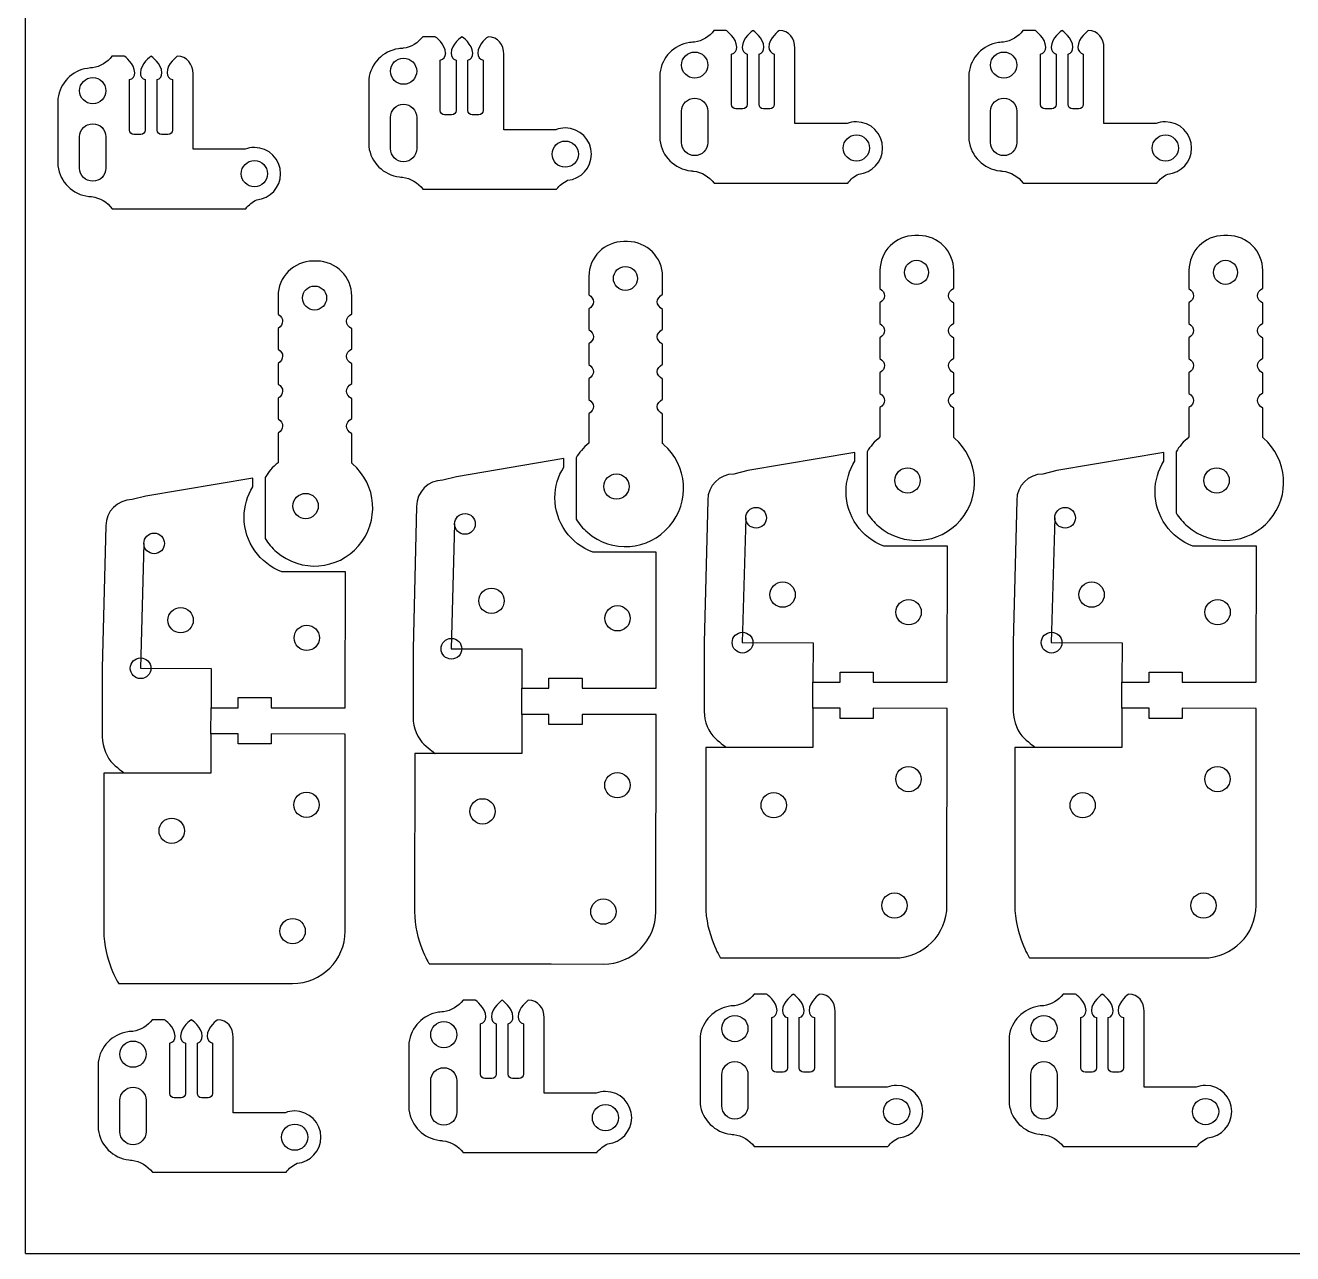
# Model space of a CAD drawing. Header units: millimetres. Extents: x 0 to 610, y -305 to 0.
# Drawn here: x 0 to 145, y -304.8 to -164.2 of the extents above; entities that cross this region are included whole.
import ezdxf

# ---------------------------------------------------------------- set-up
doc = ezdxf.new("R2010")
doc.units = ezdxf.units.MM
doc.layers.add('Cuts', color=1, linetype='Continuous', lineweight=25, true_color=0xff0000)
doc.layers.add('laser bed referance', color=3, linetype='Continuous', lineweight=25, true_color=0x00ff00)

msp = doc.modelspace()

# ---------------------------------------------------------------- linework, layer by layer
at = {"layer": 'Cuts', "color": 1, "lineweight": 25, "true_color": 0xff0000}
for points in [[(80.21, -164.83), (78.79, -164.83)], [(83.27, -164.83), (83.27, -164.83), (83.27, -164.83), (83.27, -164.83)], [(115.57, -164.83), (114.15, -164.83)], [(118.63, -164.83), (118.63, -164.83), (118.63, -164.83), (118.63, -164.83)], [(46.9, -165.53), (45.48, -165.53)], [(49.96, -165.53), (49.96, -165.53), (49.96, -165.53), (49.96, -165.53)], [(81.41, -166.71), (81.4, -166.71)], [(84.51, -166.71), (84.5, -166.71)], [(116.77, -166.71), (116.76, -166.71)], [(119.87, -166.71), (119.86, -166.71)], [(11.34, -167.77), (9.91, -167.77)], [(14.39, -167.77), (14.39, -167.77), (14.39, -167.77), (14.39, -167.77)], [(47.48, -173.97), (47.48, -168.21)], [(48.1, -167.41), (48.09, -167.41)], [(49.29, -168.21), (49.29, -173.97)], [(50.64, -173.97), (50.64, -168.21)], [(51.2, -167.41), (51.19, -167.41)], [(52.39, -168.21), (52.39, -173.97)], [(60.72, -176.17), (54.75, -176.17), (54.75, -167.53)], [(80.8, -173.27), (80.8, -167.51)], [(82.6, -167.51), (82.6, -173.27)], [(83.95, -173.27), (83.95, -167.51)], [(85.7, -167.51), (85.7, -173.27)], [(94.03, -175.47), (88.06, -175.47), (88.06, -166.83)], [(116.16, -173.27), (116.16, -167.51)], [(117.96, -167.51), (117.96, -173.27)], [(119.31, -173.27), (119.31, -167.51)], [(121.06, -167.51), (121.06, -173.27)], [(129.39, -175.47), (123.42, -175.47), (123.42, -166.83)], [(12.53, -169.65), (12.52, -169.65)], [(15.63, -169.65), (15.63, -169.65)], [(11.92, -176.21), (11.92, -170.44)], [(13.72, -170.44), (13.72, -176.21)], [(15.07, -176.21), (15.07, -170.44)], [(16.82, -170.44), (16.82, -176.21)], [(25.15, -178.4), (19.19, -178.4), (19.19, -169.77)], [(39.3, -170.39), (39.3, -171.36), (39.3, -178.08)], [(72.61, -169.69), (72.61, -170.66), (72.61, -177.38)], [(107.97, -169.69), (107.97, -170.66), (107.97, -177.38)], [(3.73, -172.62), (3.73, -173.59), (3.73, -180.31)], [(82.1, -173.77), (81.3, -173.77)], [(85.2, -173.77), (84.45, -173.77)], [(117.46, -173.77), (116.66, -173.77)], [(120.56, -173.77), (119.81, -173.77)], [(41.78, -178.34), (41.78, -174.76)], [(44.78, -174.76), (44.78, -178.34), (44.78, -178.34)], [(48.78, -174.47), (47.98, -174.47)], [(51.89, -174.47), (51.14, -174.47)], [(75.09, -177.64), (75.09, -174.06)], [(78.09, -174.06), (78.09, -177.64), (78.09, -177.64)], [(110.45, -177.64), (110.45, -174.06)], [(113.45, -174.06), (113.45, -177.64), (113.45, -177.64)], [(13.22, -176.71), (12.42, -176.71)], [(16.32, -176.71), (15.57, -176.71)], [(6.21, -180.57), (6.21, -176.99)], [(9.21, -176.99), (9.21, -180.57), (9.21, -180.57)], [(76.14, -180.88), (76.29, -180.89)], [(111.5, -180.88), (111.65, -180.89)], [(42.83, -181.58), (42.98, -181.59)], [(78.81, -182.28), (94.1, -182.28)], [(114.17, -182.28), (129.46, -182.28)], [(7.26, -183.81), (7.41, -183.83)], [(45.5, -182.98), (60.79, -182.98)], [(9.93, -185.21), (25.22, -185.21)], [(102.23, -188.28), (101.79, -188.28)], [(137.59, -188.28), (137.15, -188.28)], [(68.92, -188.98), (68.48, -188.98)], [(33.35, -191.21), (32.92, -191.21)], [(97.79, -192.28), (97.79, -194.36)], [(106.23, -194.3), (106.23, -192.28)], [(133.15, -192.28), (133.15, -194.36)], [(141.59, -194.3), (141.59, -192.28)], [(64.48, -192.98), (64.48, -195.06)], [(72.92, -195), (72.92, -192.98)], [(28.92, -195.21), (28.92, -197.29)], [(37.35, -197.24), (37.35, -195.21)], [(64.48, -196.68), (64.48, -199.05)], [(72.92, -199), (72.92, -196.74)], [(97.79, -195.98), (97.79, -198.35)], [(106.23, -198.3), (106.23, -196.04)], [(133.15, -195.98), (133.15, -198.35)], [(141.59, -198.3), (141.59, -196.04)], [(28.92, -198.92), (28.92, -201.29)], [(37.35, -201.24), (37.35, -198.97)], [(97.79, -199.98), (97.79, -202.35)], [(106.23, -202.3), (106.23, -200.03)], [(133.15, -199.98), (133.15, -202.35)], [(141.59, -202.3), (141.59, -200.03)], [(64.48, -200.68), (64.48, -203.05)], [(72.92, -203), (72.92, -200.73)], [(28.92, -202.91), (28.92, -205.28)], [(37.35, -205.23), (37.35, -202.97)], [(97.79, -203.98), (97.79, -206.35)], [(106.23, -206.3), (106.23, -204.03)], [(133.15, -203.98), (133.15, -206.35)], [(141.59, -206.3), (141.59, -204.03)], [(64.48, -204.68), (64.48, -207.05)], [(72.92, -207), (72.92, -204.73)], [(28.92, -206.91), (28.92, -209.28)], [(37.35, -209.23), (37.35, -206.96)], [(64.48, -208.68), (64.48, -212.04)], [(72.92, -212.1), (72.92, -208.73)], [(97.79, -207.98), (97.79, -211.34)], [(106.23, -211.4), (106.23, -208.03)], [(133.15, -207.98), (133.15, -211.34)], [(141.59, -211.4), (141.59, -208.03)], [(28.92, -210.91), (28.92, -214.28)], [(37.35, -214.34), (37.35, -210.96)], [(94.91, -214.11), (94.91, -213.11), (82.66, -215.19), (81.08, -215.58)], [(96.32, -213.02), (96.32, -220.03)], [(130.27, -214.11), (130.27, -213.11), (118.02, -215.19), (116.44, -215.58)], [(131.68, -213.02), (131.68, -220.03)], [(61.6, -214.81), (61.6, -213.81), (49.35, -215.9), (47.77, -216.28)], [(63.01, -213.72), (63.01, -220.73)], [(26.03, -217.04), (26.03, -216.04), (13.79, -218.13), (12.21, -218.51)], [(27.44, -215.96), (27.44, -222.96)], [(78.08, -218.58), (77.68, -234.87), (77.67, -242.74)], [(113.44, -218.58), (113.04, -234.87), (113.03, -242.74)], [(44.77, -219.28), (44.37, -235.57), (44.36, -243.44)], [(9.21, -221.51), (8.8, -237.8), (8.8, -245.67)], [(49.12, -221.29), (48.72, -235.57), (56.82, -235.58), (56.81, -240.08), (59.91, -240.09), (59.91, -238.94), (63.71, -238.94), (63.71, -240.09), (72.17, -240.1), (72.19, -224.53), (64.93, -224.52)], [(82.43, -220.59), (82.03, -234.87), (90.13, -234.88), (90.12, -239.38), (93.22, -239.39), (93.22, -238.24), (97.02, -238.24), (97.02, -239.39), (105.49, -239.4), (105.5, -223.83), (98.24, -223.82)], [(117.79, -220.59), (117.39, -234.87), (125.49, -234.88), (125.48, -239.38), (128.58, -239.39), (128.58, -238.24), (132.38, -238.24), (132.38, -239.39), (140.85, -239.4), (140.86, -223.83), (133.6, -223.82)], [(13.56, -223.52), (13.16, -237.81), (21.25, -237.82), (21.25, -242.32), (24.34, -242.32), (24.34, -241.17), (28.14, -241.17), (28.14, -242.32), (36.61, -242.33), (36.63, -226.76), (29.36, -226.76)], [(56.81, -243.08), (56.81, -243.08), (56.81, -240.08)], [(90.12, -242.38), (90.12, -242.38), (90.12, -239.38)], [(125.48, -242.38), (125.48, -242.38), (125.48, -239.38)], [(21.24, -245.32), (21.24, -245.31), (21.25, -242.32)], [(72.15, -265.66), (72.17, -243.1), (63.71, -243.09), (63.71, -244.24), (59.91, -244.24), (59.91, -243.08), (56.81, -243.08), (56.81, -243.08), (56.81, -247.58), (52.17, -247.58), (49.61, -247.58), (44.56, -247.57), (44.54, -265.63)], [(105.46, -264.96), (105.48, -242.4), (97.02, -242.39), (97.02, -243.54), (93.22, -243.54), (93.22, -242.38), (90.12, -242.38), (90.12, -242.38), (90.12, -246.88), (85.48, -246.88), (82.92, -246.87), (77.87, -246.87), (77.85, -264.93)], [(140.82, -264.96), (140.84, -242.4), (132.38, -242.39), (132.38, -243.54), (128.58, -243.54), (128.58, -242.38), (125.48, -242.38), (125.48, -242.38), (125.48, -246.88), (120.84, -246.88), (118.28, -246.87), (113.23, -246.87), (113.21, -264.93)], [(36.59, -267.89), (36.61, -245.33), (28.14, -245.32), (28.14, -246.47), (24.34, -246.47), (24.34, -245.32), (21.24, -245.31), (21.24, -245.32), (21.24, -249.82), (16.6, -249.81), (14.04, -249.81), (8.99, -249.8), (8.98, -267.87)], [(79.53, -270.94), (93.46, -270.95), (99.46, -270.96), (99.46, -270.96)], [(114.89, -270.94), (128.82, -270.95), (134.82, -270.96), (134.82, -270.96)], [(46.22, -271.64), (60.15, -271.65), (66.15, -271.66), (66.14, -271.66)], [(10.66, -273.87), (24.58, -273.88), (30.58, -273.89), (30.58, -273.89)], [(84.82, -275.1), (83.4, -275.1)], [(87.87, -275.1), (87.87, -275.1), (87.87, -275.1), (87.87, -275.1)], [(120.18, -275.1), (118.75, -275.1)], [(123.23, -275.1), (123.23, -275.1), (123.23, -275.1), (123.23, -275.1)], [(51.51, -275.8), (50.08, -275.8)], [(54.56, -275.8), (54.56, -275.8), (54.56, -275.8), (54.56, -275.8)], [(15.94, -278.03), (14.52, -278.03)], [(19, -278.03), (18.99, -278.03), (18.99, -278.03), (19, -278.03)], [(52.7, -277.68), (52.69, -277.68)], [(55.8, -277.68), (55.8, -277.68)], [(65.32, -286.44), (59.36, -286.44), (59.36, -277.8)], [(85.4, -283.54), (85.4, -277.78)], [(86.01, -276.98), (86.01, -276.98)], [(87.2, -277.78), (87.2, -283.54)], [(88.55, -283.54), (88.55, -277.78)], [(89.11, -276.98), (89.11, -276.98)], [(90.3, -277.78), (90.3, -283.54)], [(98.63, -285.74), (92.67, -285.74), (92.67, -277.1)], [(120.76, -283.54), (120.76, -277.78)], [(121.37, -276.98), (121.37, -276.98)], [(122.56, -277.78), (122.56, -283.54)], [(123.91, -283.54), (123.91, -277.78)], [(124.47, -276.98), (124.47, -276.98)], [(125.66, -277.78), (125.66, -283.54)], [(133.99, -285.74), (128.03, -285.74), (128.03, -277.1)], [(52.09, -284.24), (52.09, -278.48)], [(53.89, -278.48), (53.89, -284.24)], [(55.24, -284.24), (55.24, -278.48)], [(56.99, -278.48), (56.99, -284.24)], [(16.52, -286.47), (16.52, -280.71)], [(17.14, -279.91), (17.13, -279.91)], [(18.32, -280.71), (18.32, -286.47)], [(19.68, -286.47), (19.68, -280.71)], [(20.24, -279.91), (20.23, -279.91)], [(21.43, -280.71), (21.43, -286.47)], [(29.76, -288.67), (23.79, -288.67), (23.79, -280.03)], [(43.9, -280.66), (43.9, -281.62), (43.9, -288.34)], [(77.21, -279.96), (77.21, -280.92), (77.21, -287.64)], [(112.57, -279.96), (112.57, -280.92), (112.57, -287.64)], [(8.34, -282.89), (8.34, -283.86), (8.34, -290.58)], [(86.7, -284.04), (85.9, -284.04)], [(89.8, -284.04), (89.05, -284.04)], [(122.06, -284.04), (121.26, -284.04)], [(125.16, -284.04), (124.41, -284.04)], [(46.38, -288.6), (46.38, -285.02)], [(49.38, -285.02), (49.38, -288.6), (49.38, -288.6)], [(53.39, -284.74), (52.59, -284.74)], [(56.49, -284.74), (55.74, -284.74)], [(79.69, -287.9), (79.69, -284.32)], [(82.69, -284.32), (82.69, -287.9), (82.69, -287.9)], [(115.05, -287.9), (115.05, -284.32)], [(118.05, -284.32), (118.05, -287.9), (118.05, -287.9)], [(17.82, -286.97), (17.02, -286.97)], [(20.93, -286.97), (20.18, -286.97)], [(10.82, -290.84), (10.82, -287.25)], [(13.82, -287.25), (13.82, -290.84), (13.82, -290.84)], [(80.74, -291.14), (80.89, -291.16)], [(116.1, -291.14), (116.25, -291.16)], [(47.43, -291.84), (47.58, -291.86)], [(83.41, -292.54), (98.7, -292.54)], [(118.77, -292.54), (134.06, -292.54)], [(11.86, -294.08), (12.02, -294.09)], [(50.1, -293.24), (65.39, -293.24)], [(14.54, -295.48), (29.83, -295.48)]]:
    msp.add_lwpolyline(points, dxfattribs=at)
for points in [[(78.79, -164.83), (78.26, -165.53), (77.47, -166.02), (76.57, -166.16)], [(81.4, -166.71), (81.4, -165.67), (80.21, -164.83), (80.21, -164.83)], [(83.27, -164.83), (83.25, -164.84), (82.03, -165.68), (82.03, -166.71)], [(84.5, -166.71), (84.5, -165.68), (83.29, -164.84), (83.27, -164.83)], [(86.27, -164.83), (86.27, -164.83), (85.08, -165.67), (85.08, -166.71)], [(88.06, -166.83), (88.06, -165.73), (87.37, -164.83), (86.27, -164.83)], [(114.15, -164.83), (113.62, -165.53), (112.83, -166.02), (111.92, -166.16)], [(116.76, -166.71), (116.76, -165.67), (115.57, -164.83), (115.57, -164.83)], [(118.63, -164.83), (118.61, -164.84), (117.39, -165.68), (117.39, -166.71)], [(119.86, -166.71), (119.86, -165.68), (118.64, -164.84), (118.63, -164.83)], [(121.63, -164.83), (121.63, -164.83), (120.44, -165.67), (120.44, -166.71)], [(123.42, -166.83), (123.42, -165.73), (122.73, -164.83), (121.63, -164.83)], [(45.48, -165.53), (44.95, -166.23), (44.16, -166.72), (43.25, -166.86)], [(48.09, -167.41), (48.09, -166.37), (46.9, -165.53), (46.9, -165.53)], [(49.96, -165.53), (49.94, -165.55), (48.72, -166.38), (48.72, -167.41)], [(51.19, -167.41), (51.19, -166.38), (49.97, -165.55), (49.96, -165.53)], [(52.96, -165.53), (52.96, -165.53), (51.77, -166.37), (51.77, -167.41)], [(54.75, -167.53), (54.75, -166.43), (54.06, -165.53), (52.96, -165.53)], [(75.99, -166.21), (74.21, -166.48), (72.82, -167.9), (72.61, -169.69)], [(76.34, -166.17), (76.23, -166.18), (76.11, -166.19), (75.99, -166.21)], [(76.57, -166.16), (76.49, -166.16), (76.42, -166.17), (76.34, -166.17)], [(80.8, -167.51), (81.17, -167.44), (81.41, -167.11), (81.41, -166.71)], [(82.03, -166.71), (82.03, -167.11), (82.22, -167.44), (82.6, -167.51)], [(83.95, -167.51), (84.32, -167.44), (84.51, -167.11), (84.51, -166.71)], [(85.08, -166.71), (85.08, -167.11), (85.32, -167.44), (85.7, -167.51)], [(111.35, -166.21), (109.57, -166.48), (108.18, -167.9), (107.97, -169.69)], [(111.7, -166.17), (111.58, -166.18), (111.46, -166.19), (111.35, -166.21)], [(111.92, -166.16), (111.85, -166.16), (111.78, -166.17), (111.7, -166.17)], [(116.16, -167.51), (116.53, -167.44), (116.77, -167.11), (116.77, -166.71)], [(117.39, -166.71), (117.39, -167.11), (117.58, -167.44), (117.96, -167.51)], [(119.31, -167.51), (119.68, -167.44), (119.87, -167.11), (119.87, -166.71)], [(120.44, -166.71), (120.44, -167.11), (120.68, -167.44), (121.06, -167.51)], [(9.91, -167.77), (9.38, -168.46), (8.59, -168.95), (7.69, -169.1)], [(12.52, -169.65), (12.52, -168.61), (11.34, -167.77), (11.34, -167.77)], [(14.39, -167.77), (14.37, -167.78), (13.16, -168.62), (13.16, -169.65)], [(15.63, -169.65), (15.63, -168.62), (14.41, -167.78), (14.39, -167.77)], [(17.39, -167.77), (17.39, -167.77), (16.21, -168.61), (16.21, -169.65)], [(19.19, -169.77), (19.19, -168.67), (18.5, -167.77), (17.39, -167.77)], [(42.68, -166.91), (40.9, -167.18), (39.51, -168.6), (39.3, -170.39)], [(41.78, -169.48), (41.78, -168.65), (42.45, -167.98), (43.28, -167.98)], [(43.03, -166.87), (42.91, -166.88), (42.79, -166.89), (42.68, -166.91)], [(43.25, -166.86), (43.18, -166.86), (43.11, -166.87), (43.03, -166.87)], [(43.28, -167.98), (44.11, -167.98), (44.78, -168.65), (44.78, -169.48)], [(47.48, -168.21), (47.86, -168.14), (48.1, -167.81), (48.1, -167.41)], [(48.72, -167.41), (48.72, -167.81), (48.91, -168.14), (49.29, -168.21)], [(50.64, -168.21), (51.01, -168.14), (51.2, -167.81), (51.2, -167.41)], [(51.77, -167.41), (51.77, -167.81), (52.01, -168.14), (52.39, -168.21)], [(75.09, -168.78), (75.09, -167.95), (75.76, -167.28), (76.59, -167.28)], [(76.59, -167.28), (77.42, -167.28), (78.09, -167.95), (78.09, -168.78)], [(110.45, -168.78), (110.45, -167.95), (111.12, -167.28), (111.95, -167.28)], [(111.95, -167.28), (112.78, -167.28), (113.45, -167.95), (113.45, -168.78)], [(7.11, -169.15), (5.34, -169.41), (3.95, -170.83), (3.73, -172.62)], [(7.47, -169.11), (7.35, -169.12), (7.23, -169.13), (7.11, -169.15)], [(7.69, -169.1), (7.61, -169.1), (7.54, -169.1), (7.47, -169.11)], [(11.92, -170.44), (12.3, -170.37), (12.53, -170.04), (12.53, -169.65)], [(13.16, -169.65), (13.16, -170.04), (13.34, -170.37), (13.72, -170.44)], [(15.07, -170.44), (15.45, -170.37), (15.63, -170.04), (15.63, -169.65)], [(16.21, -169.65), (16.21, -170.04), (16.44, -170.37), (16.82, -170.44)], [(43.28, -170.98), (42.45, -170.98), (41.78, -170.3), (41.78, -169.48)], [(44.78, -169.48), (44.78, -170.3), (44.11, -170.98), (43.28, -170.98)], [(76.59, -170.27), (75.76, -170.27), (75.09, -169.6), (75.09, -168.78)], [(78.09, -168.78), (78.09, -169.6), (77.42, -170.27), (76.59, -170.27)], [(111.95, -170.27), (111.12, -170.27), (110.45, -169.6), (110.45, -168.78)], [(113.45, -168.78), (113.45, -169.6), (112.78, -170.27), (111.95, -170.27)], [(6.21, -171.71), (6.21, -170.88), (6.88, -170.21), (7.71, -170.21)], [(7.71, -170.21), (8.54, -170.21), (9.21, -170.88), (9.21, -171.71)], [(7.71, -173.21), (6.88, -173.21), (6.21, -172.54), (6.21, -171.71)], [(9.21, -171.71), (9.21, -172.54), (8.54, -173.21), (7.71, -173.21)], [(75.09, -174.06), (75.09, -173.23), (75.76, -172.56), (76.59, -172.56)], [(76.59, -172.56), (77.42, -172.56), (78.09, -173.23), (78.09, -174.06)], [(110.45, -174.06), (110.45, -173.23), (111.12, -172.56), (111.95, -172.56)], [(111.95, -172.56), (112.78, -172.56), (113.45, -173.23), (113.45, -174.06)], [(41.78, -174.76), (41.78, -173.93), (42.45, -173.26), (43.28, -173.26)], [(43.28, -173.26), (44.11, -173.26), (44.78, -173.93), (44.78, -174.76)], [(47.98, -174.47), (47.71, -174.47), (47.48, -174.25), (47.48, -173.97)], [(49.29, -173.97), (49.29, -174.25), (49.06, -174.47), (48.78, -174.47)], [(51.14, -174.47), (50.86, -174.47), (50.64, -174.25), (50.64, -173.97)], [(52.39, -173.97), (52.39, -174.25), (52.16, -174.47), (51.89, -174.47)], [(81.3, -173.77), (81.02, -173.77), (80.8, -173.55), (80.8, -173.27)], [(82.6, -173.27), (82.6, -173.55), (82.37, -173.77), (82.1, -173.77)], [(84.45, -173.77), (84.17, -173.77), (83.95, -173.55), (83.95, -173.27)], [(85.7, -173.27), (85.7, -173.55), (85.47, -173.77), (85.2, -173.77)], [(116.66, -173.77), (116.38, -173.77), (116.16, -173.55), (116.16, -173.27)], [(117.96, -173.27), (117.96, -173.55), (117.73, -173.77), (117.46, -173.77)], [(119.81, -173.77), (119.53, -173.77), (119.31, -173.55), (119.31, -173.27)], [(121.06, -173.27), (121.06, -173.55), (120.83, -173.77), (120.56, -173.77)], [(95.09, -175.27), (94.72, -175.27), (94.36, -175.35), (94.03, -175.47)], [(98.09, -178.27), (98.09, -176.62), (96.75, -175.27), (95.09, -175.27)], [(130.45, -175.27), (130.07, -175.27), (129.72, -175.35), (129.39, -175.47)], [(133.45, -178.27), (133.45, -176.62), (132.1, -175.27), (130.45, -175.27)], [(6.21, -176.99), (6.21, -176.16), (6.88, -175.49), (7.71, -175.49)], [(7.71, -175.49), (8.54, -175.49), (9.21, -176.16), (9.21, -176.99)], [(12.42, -176.71), (12.14, -176.71), (11.92, -176.48), (11.92, -176.21)], [(13.72, -176.21), (13.72, -176.48), (13.5, -176.71), (13.22, -176.71)], [(15.57, -176.71), (15.3, -176.71), (15.07, -176.48), (15.07, -176.21)], [(16.82, -176.21), (16.82, -176.48), (16.6, -176.71), (16.32, -176.71)], [(61.78, -175.97), (61.4, -175.97), (61.05, -176.05), (60.72, -176.17)], [(64.78, -178.97), (64.78, -177.32), (63.43, -175.97), (61.78, -175.97)], [(93.59, -178.27), (93.59, -177.45), (94.26, -176.77), (95.09, -176.77)], [(95.09, -176.77), (95.92, -176.77), (96.59, -177.45), (96.59, -178.27)], [(128.95, -178.27), (128.95, -177.45), (129.62, -176.77), (130.45, -176.77)], [(130.45, -176.77), (131.28, -176.77), (131.95, -177.45), (131.95, -178.27)], [(26.21, -178.21), (25.84, -178.21), (25.48, -178.28), (25.15, -178.4)], [(29.21, -181.21), (29.21, -179.55), (27.87, -178.21), (26.21, -178.21)], [(39.3, -178.08), (39.52, -179.92), (40.98, -181.37), (42.83, -181.58)], [(43.28, -179.84), (42.45, -179.84), (41.78, -179.17), (41.78, -178.34)], [(44.78, -178.34), (44.78, -179.17), (44.11, -179.84), (43.28, -179.84)], [(60.28, -178.97), (60.28, -178.15), (60.95, -177.47), (61.78, -177.47)], [(61.78, -177.47), (62.61, -177.47), (63.28, -178.15), (63.28, -178.97)], [(72.61, -177.38), (72.83, -179.22), (74.29, -180.67), (76.14, -180.88)], [(76.59, -179.14), (75.76, -179.14), (75.09, -178.46), (75.09, -177.64)], [(78.09, -177.64), (78.09, -178.46), (77.42, -179.14), (76.59, -179.14)], [(95.09, -179.77), (94.26, -179.77), (93.59, -179.1), (93.59, -178.27)], [(96.59, -178.27), (96.59, -179.1), (95.92, -179.77), (95.09, -179.77)], [(95.36, -181.26), (96.89, -181.12), (98.09, -179.84), (98.09, -178.27)], [(107.97, -177.38), (108.19, -179.22), (109.65, -180.67), (111.5, -180.88)], [(111.95, -179.14), (111.12, -179.14), (110.45, -178.46), (110.45, -177.64)], [(113.45, -177.64), (113.45, -178.46), (112.78, -179.14), (111.95, -179.14)], [(130.45, -179.77), (129.62, -179.77), (128.95, -179.1), (128.95, -178.27)], [(131.95, -178.27), (131.95, -179.1), (131.28, -179.77), (130.45, -179.77)], [(130.72, -181.26), (132.25, -181.12), (133.45, -179.84), (133.45, -178.27)], [(24.71, -181.21), (24.71, -180.38), (25.38, -179.71), (26.21, -179.71)], [(26.21, -179.71), (27.04, -179.71), (27.71, -180.38), (27.71, -181.21)], [(61.78, -180.47), (60.95, -180.47), (60.28, -179.8), (60.28, -178.97)], [(63.28, -178.97), (63.28, -179.8), (62.61, -180.47), (61.78, -180.47)], [(62.05, -181.96), (63.58, -181.82), (64.78, -180.54), (64.78, -178.97)], [(3.73, -180.31), (3.95, -182.15), (5.42, -183.61), (7.26, -183.81)], [(7.71, -182.07), (6.88, -182.07), (6.21, -181.4), (6.21, -180.57)], [(9.21, -180.57), (9.21, -181.4), (8.54, -182.07), (7.71, -182.07)], [(26.21, -182.71), (25.38, -182.71), (24.71, -182.04), (24.71, -181.21)], [(27.71, -181.21), (27.71, -182.04), (27.04, -182.71), (26.21, -182.71)], [(26.48, -184.19), (28.01, -184.06), (29.21, -182.77), (29.21, -181.21)], [(76.29, -180.89), (76.34, -180.9), (76.4, -180.9), (76.45, -180.9)], [(76.45, -180.9), (77.42, -181.02), (78.25, -181.54), (78.81, -182.28)], [(94.1, -182.28), (94.43, -181.84), (94.86, -181.5), (95.36, -181.26)], [(111.65, -180.89), (111.7, -180.9), (111.76, -180.9), (111.81, -180.9)], [(111.81, -180.9), (112.78, -181.02), (113.61, -181.54), (114.17, -182.28)], [(129.46, -182.28), (129.79, -181.84), (130.22, -181.5), (130.72, -181.26)], [(42.98, -181.59), (43.03, -181.6), (43.09, -181.6), (43.14, -181.6)], [(43.14, -181.6), (44.1, -181.72), (44.94, -182.24), (45.5, -182.98)], [(60.79, -182.98), (61.12, -182.54), (61.55, -182.2), (62.05, -181.96)], [(7.41, -183.83), (7.47, -183.83), (7.52, -183.83), (7.58, -183.83)], [(7.58, -183.83), (8.54, -183.96), (9.38, -184.47), (9.93, -185.21)], [(25.22, -185.21), (25.55, -184.78), (25.99, -184.43), (26.48, -184.19)], [(101.79, -188.28), (99.59, -188.28), (97.79, -190.07), (97.79, -192.28)], [(106.23, -192.28), (106.23, -190.07), (104.44, -188.28), (102.23, -188.28)], [(137.15, -188.28), (134.94, -188.28), (133.15, -190.07), (133.15, -192.28)], [(141.59, -192.28), (141.59, -190.07), (139.8, -188.28), (137.59, -188.28)], [(68.48, -188.98), (66.27, -188.98), (64.48, -190.77), (64.48, -192.98)], [(72.92, -192.98), (72.92, -190.77), (71.13, -188.98), (68.92, -188.98)], [(32.92, -191.21), (30.71, -191.21), (28.92, -193.01), (28.92, -195.21)], [(37.35, -195.21), (37.35, -193.01), (35.56, -191.21), (33.35, -191.21)], [(100.6, -192.5), (100.6, -191.74), (101.21, -191.12), (101.97, -191.12)], [(101.97, -191.12), (102.73, -191.12), (103.35, -191.74), (103.35, -192.5)], [(135.96, -192.5), (135.96, -191.74), (136.57, -191.12), (137.33, -191.12)], [(137.33, -191.12), (138.09, -191.12), (138.71, -191.74), (138.71, -192.5)], [(67.29, -193.2), (67.29, -192.44), (67.9, -191.82), (68.66, -191.82)], [(68.66, -191.82), (69.42, -191.82), (70.04, -192.44), (70.04, -193.2)], [(101.97, -193.87), (101.21, -193.87), (100.6, -193.26), (100.6, -192.5)], [(103.35, -192.5), (103.35, -193.26), (102.73, -193.87), (101.97, -193.87)], [(137.33, -193.87), (136.57, -193.87), (135.96, -193.26), (135.96, -192.5)], [(138.71, -192.5), (138.71, -193.26), (138.09, -193.87), (137.33, -193.87)], [(31.72, -195.43), (31.72, -194.67), (32.34, -194.06), (33.1, -194.06)], [(33.1, -194.06), (33.86, -194.06), (34.47, -194.67), (34.47, -195.43)], [(68.66, -194.57), (67.9, -194.57), (67.29, -193.96), (67.29, -193.2)], [(70.04, -193.2), (70.04, -193.96), (69.42, -194.57), (68.66, -194.57)], [(105.62, -195.17), (105.62, -194.84), (105.85, -194.54), (106.23, -194.3)], [(140.98, -195.17), (140.98, -194.84), (141.21, -194.54), (141.59, -194.3)], [(33.1, -196.81), (32.34, -196.81), (31.72, -196.19), (31.72, -195.43)], [(34.47, -195.43), (34.47, -196.19), (33.86, -196.81), (33.1, -196.81)], [(64.48, -195.06), (64.81, -195.28), (65.01, -195.57), (65.01, -195.87)], [(72.31, -195.87), (72.31, -195.54), (72.54, -195.24), (72.92, -195)], [(97.79, -194.36), (98.13, -194.58), (98.32, -194.87), (98.32, -195.17)], [(98.32, -195.17), (98.32, -195.48), (98.12, -195.76), (97.79, -195.98)], [(106.23, -196.04), (105.85, -195.8), (105.62, -195.5), (105.62, -195.17)], [(133.15, -194.36), (133.48, -194.58), (133.68, -194.87), (133.68, -195.17)], [(133.68, -195.17), (133.68, -195.48), (133.48, -195.76), (133.15, -195.98)], [(141.59, -196.04), (141.21, -195.8), (140.98, -195.5), (140.98, -195.17)], [(65.01, -195.87), (65.01, -196.18), (64.81, -196.46), (64.48, -196.68)], [(72.92, -196.74), (72.54, -196.5), (72.31, -196.2), (72.31, -195.87)], [(28.92, -197.29), (29.25, -197.52), (29.45, -197.8), (29.44, -198.1)], [(29.44, -198.1), (29.44, -198.41), (29.25, -198.69), (28.92, -198.92)], [(36.75, -198.1), (36.75, -197.77), (36.97, -197.47), (37.35, -197.24)], [(37.35, -198.97), (36.97, -198.73), (36.75, -198.43), (36.75, -198.1)], [(97.79, -198.35), (98.13, -198.58), (98.32, -198.86), (98.32, -199.17)], [(105.62, -199.17), (105.62, -198.84), (105.85, -198.54), (106.23, -198.3)], [(133.15, -198.35), (133.48, -198.58), (133.68, -198.86), (133.68, -199.17)], [(140.98, -199.17), (140.98, -198.84), (141.21, -198.54), (141.59, -198.3)], [(64.48, -199.05), (64.81, -199.28), (65.01, -199.56), (65.01, -199.87)], [(65.01, -199.87), (65.01, -200.17), (64.81, -200.45), (64.48, -200.68)], [(72.31, -199.87), (72.31, -199.54), (72.54, -199.24), (72.92, -199)], [(72.92, -200.73), (72.54, -200.5), (72.31, -200.2), (72.31, -199.87)], [(98.32, -199.17), (98.32, -199.47), (98.12, -199.75), (97.79, -199.98)], [(106.23, -200.03), (105.85, -199.8), (105.62, -199.49), (105.62, -199.17)], [(133.68, -199.17), (133.68, -199.47), (133.48, -199.75), (133.15, -199.98)], [(141.59, -200.03), (141.21, -199.8), (140.98, -199.49), (140.98, -199.17)], [(28.92, -201.29), (29.25, -201.52), (29.45, -201.8), (29.44, -202.1)], [(36.75, -202.1), (36.75, -201.77), (36.97, -201.47), (37.35, -201.24)], [(29.44, -202.1), (29.44, -202.41), (29.25, -202.69), (28.92, -202.91)], [(37.35, -202.97), (36.97, -202.73), (36.75, -202.43), (36.75, -202.1)], [(72.31, -203.86), (72.31, -203.54), (72.54, -203.24), (72.92, -203)], [(97.79, -202.35), (98.13, -202.58), (98.32, -202.86), (98.32, -203.17)], [(105.62, -203.16), (105.62, -202.84), (105.85, -202.54), (106.23, -202.3)], [(133.15, -202.35), (133.48, -202.58), (133.68, -202.86), (133.68, -203.17)], [(140.98, -203.16), (140.98, -202.84), (141.21, -202.54), (141.59, -202.3)], [(64.48, -203.05), (64.81, -203.28), (65.01, -203.56), (65.01, -203.87)], [(65.01, -203.87), (65.01, -204.17), (64.81, -204.45), (64.48, -204.68)], [(72.92, -204.73), (72.54, -204.49), (72.31, -204.19), (72.31, -203.86)], [(98.32, -203.17), (98.32, -203.47), (98.12, -203.75), (97.79, -203.98)], [(106.23, -204.03), (105.85, -203.79), (105.62, -203.49), (105.62, -203.16)], [(133.68, -203.17), (133.68, -203.47), (133.48, -203.75), (133.15, -203.98)], [(141.59, -204.03), (141.21, -203.79), (140.98, -203.49), (140.98, -203.16)], [(28.92, -205.28), (29.25, -205.51), (29.45, -205.79), (29.44, -206.1)], [(36.75, -206.1), (36.75, -205.77), (36.97, -205.47), (37.35, -205.23)], [(29.44, -206.1), (29.44, -206.4), (29.25, -206.68), (28.92, -206.91)], [(37.35, -206.96), (36.97, -206.73), (36.75, -206.43), (36.75, -206.1)], [(64.48, -207.05), (64.81, -207.28), (65.01, -207.56), (65.01, -207.86)], [(72.31, -207.86), (72.31, -207.53), (72.54, -207.23), (72.92, -207)], [(97.79, -206.35), (98.13, -206.58), (98.32, -206.86), (98.32, -207.16)], [(98.32, -207.16), (98.32, -207.47), (98.12, -207.75), (97.79, -207.98)], [(105.62, -207.16), (105.62, -206.83), (105.85, -206.53), (106.23, -206.3)], [(106.23, -208.03), (105.85, -207.79), (105.62, -207.49), (105.62, -207.16)], [(133.15, -206.35), (133.48, -206.58), (133.68, -206.86), (133.68, -207.16)], [(133.68, -207.16), (133.68, -207.47), (133.48, -207.75), (133.15, -207.98)], [(140.98, -207.16), (140.98, -206.83), (141.21, -206.53), (141.59, -206.3)], [(141.59, -208.03), (141.21, -207.79), (140.98, -207.49), (140.98, -207.16)], [(65.01, -207.86), (65.01, -208.17), (64.81, -208.45), (64.48, -208.68)], [(72.92, -208.73), (72.54, -208.49), (72.31, -208.19), (72.31, -207.86)], [(28.92, -209.28), (29.25, -209.51), (29.45, -209.79), (29.44, -210.1)], [(29.44, -210.1), (29.44, -210.4), (29.25, -210.68), (28.92, -210.91)], [(36.75, -210.1), (36.75, -209.77), (36.97, -209.47), (37.35, -209.23)], [(37.35, -210.96), (36.97, -210.73), (36.75, -210.42), (36.75, -210.1)], [(97.79, -211.34), (97.49, -211.59), (97.2, -211.86), (96.94, -212.17)], [(106.32, -211.48), (106.29, -211.45), (106.26, -211.43), (106.23, -211.4)], [(107.01, -220.86), (109.41, -218.08), (109.1, -213.88), (106.32, -211.48)], [(133.15, -211.34), (132.85, -211.59), (132.56, -211.86), (132.3, -212.17)], [(141.68, -211.48), (141.65, -211.45), (141.62, -211.43), (141.59, -211.4)], [(142.37, -220.86), (144.77, -218.08), (144.46, -213.88), (141.68, -211.48)], [(63.62, -212.87), (63.39, -213.14), (63.19, -213.43), (63.01, -213.72)], [(64.48, -212.04), (64.18, -212.29), (63.89, -212.56), (63.62, -212.87)], [(73.01, -212.18), (72.98, -212.15), (72.95, -212.13), (72.92, -212.1)], [(73.7, -221.56), (76.1, -218.78), (75.79, -214.58), (73.01, -212.18)], [(96.94, -212.17), (96.7, -212.44), (96.5, -212.73), (96.32, -213.02)], [(132.3, -212.17), (132.06, -212.44), (131.86, -212.73), (131.68, -213.02)], [(28.92, -214.28), (28.61, -214.52), (28.32, -214.8), (28.06, -215.1)], [(37.44, -214.41), (37.41, -214.39), (37.38, -214.36), (37.35, -214.34)], [(38.13, -223.8), (40.53, -221.02), (40.23, -216.81), (37.44, -214.41)], [(93.91, -217.59), (93.91, -216.31), (94.28, -215.12), (94.91, -214.11)], [(129.27, -217.59), (129.27, -216.31), (129.64, -215.12), (130.27, -214.11)], [(28.06, -215.1), (27.82, -215.37), (27.63, -215.66), (27.44, -215.96)], [(60.6, -218.29), (60.6, -217.01), (60.97, -215.82), (61.6, -214.81)], [(66.19, -217.01), (66.19, -216.21), (66.83, -215.56), (67.64, -215.56)], [(67.64, -215.56), (68.44, -215.56), (69.09, -216.21), (69.09, -217.01)], [(81.08, -215.58), (79.42, -215.58), (78.08, -216.92), (78.08, -218.58)], [(99.5, -216.31), (99.5, -215.51), (100.15, -214.86), (100.95, -214.86)], [(100.95, -214.86), (101.75, -214.86), (102.4, -215.51), (102.4, -216.31)], [(116.44, -215.58), (114.78, -215.58), (113.44, -216.92), (113.44, -218.58)], [(134.86, -216.31), (134.86, -215.51), (135.51, -214.86), (136.31, -214.86)], [(136.31, -214.86), (137.11, -214.86), (137.76, -215.51), (137.76, -216.31)], [(25.03, -220.52), (25.03, -219.24), (25.4, -218.06), (26.03, -217.04)], [(47.77, -216.28), (46.11, -216.28), (44.77, -217.62), (44.77, -219.28)], [(67.64, -218.46), (66.83, -218.46), (66.19, -217.81), (66.19, -217.01)], [(69.09, -217.01), (69.09, -217.81), (68.44, -218.46), (67.64, -218.46)], [(100.95, -217.76), (100.15, -217.76), (99.5, -217.11), (99.5, -216.31)], [(102.4, -216.31), (102.4, -217.11), (101.75, -217.76), (100.95, -217.76)], [(136.31, -217.76), (135.51, -217.76), (134.86, -217.11), (134.86, -216.31)], [(137.76, -216.31), (137.76, -217.11), (137.11, -217.76), (136.31, -217.76)], [(12.21, -218.51), (10.55, -218.51), (9.21, -219.86), (9.21, -221.51)], [(30.62, -219.24), (30.62, -218.44), (31.27, -217.79), (32.07, -217.79)], [(32.07, -217.79), (32.87, -217.79), (33.52, -218.44), (33.52, -219.24)], [(64.93, -224.52), (62.4, -223.58), (60.59, -221.15), (60.6, -218.29)], [(98.24, -223.82), (95.71, -222.88), (93.91, -220.45), (93.91, -217.59)], [(133.6, -223.82), (131.07, -222.88), (129.26, -220.45), (129.27, -217.59)], [(32.07, -220.69), (31.27, -220.69), (30.62, -220.04), (30.62, -219.24)], [(33.52, -219.24), (33.52, -220.04), (32.87, -220.69), (32.07, -220.69)], [(49.12, -221.29), (49.12, -220.63), (49.65, -220.1), (50.31, -220.1)], [(50.31, -220.1), (50.96, -220.1), (51.49, -220.63), (51.49, -221.29)], [(82.43, -220.59), (82.43, -219.93), (82.96, -219.4), (83.62, -219.4)], [(83.62, -219.4), (84.27, -219.4), (84.8, -219.93), (84.8, -220.59)], [(96.32, -220.03), (96.67, -220.59), (97.1, -221.1), (97.63, -221.55)], [(117.79, -220.59), (117.79, -219.93), (118.32, -219.4), (118.98, -219.4)], [(118.98, -219.4), (119.63, -219.4), (120.16, -219.93), (120.16, -220.59)], [(131.68, -220.03), (132.02, -220.59), (132.46, -221.1), (132.98, -221.55)], [(29.36, -226.76), (26.83, -225.81), (25.03, -223.38), (25.03, -220.52)], [(50.31, -222.47), (49.65, -222.47), (49.12, -221.94), (49.12, -221.29)], [(51.49, -221.29), (51.49, -221.94), (50.96, -222.47), (50.31, -222.47)], [(63.01, -220.73), (63.35, -221.29), (63.79, -221.8), (64.31, -222.25)], [(64.31, -222.25), (67.1, -224.66), (71.3, -224.35), (73.7, -221.56)], [(83.62, -221.77), (82.96, -221.77), (82.43, -221.24), (82.43, -220.59)], [(84.8, -220.59), (84.8, -221.24), (84.27, -221.77), (83.62, -221.77)], [(97.63, -221.55), (100.41, -223.96), (104.61, -223.65), (107.01, -220.86)], [(118.98, -221.77), (118.32, -221.77), (117.79, -221.24), (117.79, -220.59)], [(120.16, -220.59), (120.16, -221.24), (119.63, -221.77), (118.98, -221.77)], [(132.98, -221.55), (135.77, -223.96), (139.97, -223.65), (142.37, -220.86)], [(13.56, -223.52), (13.56, -222.87), (14.09, -222.34), (14.74, -222.34)], [(14.74, -222.34), (15.39, -222.34), (15.92, -222.87), (15.92, -223.52)], [(27.44, -222.96), (27.79, -223.52), (28.23, -224.04), (28.75, -224.49)], [(14.74, -224.7), (14.09, -224.7), (13.56, -224.17), (13.56, -223.52)], [(15.92, -223.52), (15.92, -224.17), (15.39, -224.7), (14.74, -224.7)], [(28.75, -224.49), (31.53, -226.89), (35.73, -226.58), (38.13, -223.8)], [(51.89, -230.08), (51.89, -229.28), (52.54, -228.63), (53.34, -228.63)], [(53.34, -228.63), (54.14, -228.63), (54.79, -229.28), (54.79, -230.08)], [(85.2, -229.38), (85.2, -228.58), (85.85, -227.93), (86.65, -227.93)], [(86.65, -227.93), (87.45, -227.93), (88.1, -228.58), (88.1, -229.38)], [(120.56, -229.38), (120.56, -228.58), (121.21, -227.93), (122.01, -227.93)], [(122.01, -227.93), (122.81, -227.93), (123.46, -228.58), (123.46, -229.38)], [(53.34, -231.53), (52.54, -231.53), (51.89, -230.88), (51.89, -230.08)], [(54.79, -230.08), (54.79, -230.88), (54.14, -231.53), (53.34, -231.53)], [(86.65, -230.83), (85.85, -230.83), (85.2, -230.18), (85.2, -229.38)], [(88.1, -229.38), (88.1, -230.18), (87.45, -230.83), (86.65, -230.83)], [(99.62, -231.39), (99.62, -230.59), (100.27, -229.94), (101.07, -229.94)], [(101.07, -229.94), (101.87, -229.94), (102.52, -230.59), (102.52, -231.39)], [(122.01, -230.83), (121.21, -230.83), (120.56, -230.18), (120.56, -229.38)], [(123.46, -229.38), (123.46, -230.18), (122.81, -230.83), (122.01, -230.83)], [(134.98, -231.39), (134.98, -230.59), (135.63, -229.94), (136.43, -229.94)], [(136.43, -229.94), (137.23, -229.94), (137.88, -230.59), (137.88, -231.39)], [(16.32, -232.31), (16.32, -231.51), (16.97, -230.86), (17.77, -230.86)], [(17.77, -230.86), (18.57, -230.86), (19.22, -231.51), (19.22, -232.31)], [(66.31, -232.09), (66.31, -231.29), (66.96, -230.64), (67.76, -230.64)], [(67.76, -230.64), (68.56, -230.64), (69.21, -231.29), (69.21, -232.09)], [(101.07, -232.84), (100.27, -232.84), (99.62, -232.19), (99.62, -231.39)], [(102.52, -231.39), (102.52, -232.19), (101.87, -232.84), (101.07, -232.84)], [(136.43, -232.84), (135.63, -232.84), (134.98, -232.19), (134.98, -231.39)], [(137.88, -231.39), (137.88, -232.19), (137.23, -232.84), (136.43, -232.84)], [(17.77, -233.76), (16.97, -233.76), (16.32, -233.11), (16.32, -232.31)], [(19.22, -232.31), (19.22, -233.11), (18.57, -233.76), (17.77, -233.76)], [(30.75, -234.33), (30.75, -233.53), (31.4, -232.88), (32.2, -232.88)], [(32.2, -232.88), (33, -232.88), (33.65, -233.53), (33.65, -234.33)], [(67.76, -233.54), (66.96, -233.54), (66.31, -232.89), (66.31, -232.09)], [(69.21, -232.09), (69.21, -232.89), (68.56, -233.54), (67.76, -233.54)], [(32.2, -235.78), (31.4, -235.78), (30.75, -235.13), (30.75, -234.33)], [(33.65, -234.33), (33.65, -235.13), (33, -235.78), (32.2, -235.78)], [(47.57, -235.58), (47.57, -234.92), (48.1, -234.39), (48.75, -234.39)], [(48.75, -234.39), (49.41, -234.39), (49.94, -234.92), (49.94, -235.58)], [(80.88, -234.87), (80.88, -234.22), (81.41, -233.69), (82.06, -233.69)], [(82.06, -236.06), (81.41, -236.06), (80.88, -235.53), (80.88, -234.87)], [(82.06, -233.69), (82.72, -233.69), (83.25, -234.22), (83.25, -234.87)], [(83.25, -234.87), (83.25, -235.53), (82.72, -236.06), (82.06, -236.06)], [(116.24, -234.87), (116.24, -234.22), (116.77, -233.69), (117.42, -233.69)], [(117.42, -236.06), (116.77, -236.06), (116.24, -235.53), (116.24, -234.87)], [(117.42, -233.69), (118.08, -233.69), (118.61, -234.22), (118.61, -234.87)], [(118.61, -234.87), (118.61, -235.53), (118.08, -236.06), (117.42, -236.06)], [(48.75, -236.76), (48.1, -236.76), (47.57, -236.23), (47.57, -235.58)], [(49.94, -235.58), (49.94, -236.23), (49.41, -236.76), (48.75, -236.76)], [(12.01, -237.81), (12.01, -237.15), (12.53, -236.63), (13.19, -236.63)], [(13.19, -238.99), (12.53, -238.99), (12.01, -238.46), (12.01, -237.81)], [(13.19, -236.63), (13.84, -236.63), (14.37, -237.15), (14.37, -237.81)], [(14.37, -237.81), (14.37, -238.46), (13.84, -238.99), (13.19, -238.99)], [(44.36, -243.44), (44.36, -244.54), (44.92, -245.92), (45.61, -246.51)], [(77.67, -242.74), (77.67, -243.84), (78.23, -245.22), (78.92, -245.81)], [(113.03, -242.74), (113.03, -243.84), (113.59, -245.22), (114.28, -245.81)], [(8.8, -245.67), (8.8, -246.77), (9.36, -248.15), (10.04, -248.74)], [(45.61, -246.51), (46.3, -247.09), (46.9, -247.57), (46.9, -247.57)], [(78.92, -245.81), (79.61, -246.39), (80.21, -246.87), (80.21, -246.87)], [(114.28, -245.81), (114.97, -246.39), (115.57, -246.87), (115.57, -246.87)], [(10.04, -248.74), (10.73, -249.33), (11.33, -249.81), (11.33, -249.81)], [(99.6, -250.49), (99.6, -249.69), (100.25, -249.04), (101.05, -249.04)], [(101.05, -249.04), (101.85, -249.04), (102.5, -249.69), (102.5, -250.49)], [(134.96, -250.49), (134.96, -249.69), (135.61, -249.04), (136.41, -249.04)], [(136.41, -249.04), (137.21, -249.04), (137.86, -249.69), (137.86, -250.49)], [(66.29, -251.19), (66.29, -250.39), (66.94, -249.74), (67.74, -249.74)], [(67.74, -249.74), (68.54, -249.74), (69.19, -250.39), (69.19, -251.19)], [(101.05, -251.94), (100.25, -251.94), (99.6, -251.29), (99.6, -250.49)], [(102.5, -250.49), (102.5, -251.29), (101.85, -251.94), (101.05, -251.94)], [(136.41, -251.94), (135.61, -251.94), (134.96, -251.29), (134.96, -250.49)], [(137.86, -250.49), (137.86, -251.29), (137.21, -251.94), (136.41, -251.94)], [(30.72, -253.43), (30.72, -252.63), (31.37, -251.98), (32.17, -251.98)], [(32.17, -251.98), (32.97, -251.98), (33.62, -252.63), (33.62, -253.43)], [(67.74, -252.64), (66.94, -252.64), (66.29, -251.99), (66.29, -251.19)], [(69.19, -251.19), (69.19, -251.99), (68.54, -252.64), (67.74, -252.64)], [(84.18, -253.48), (84.18, -252.68), (84.83, -252.03), (85.63, -252.03)], [(85.63, -252.03), (86.43, -252.03), (87.08, -252.68), (87.08, -253.48)], [(119.54, -253.48), (119.54, -252.68), (120.18, -252.03), (120.99, -252.03)], [(120.99, -252.03), (121.79, -252.03), (122.43, -252.68), (122.43, -253.48)], [(32.17, -254.88), (31.37, -254.88), (30.72, -254.23), (30.72, -253.43)], [(33.62, -253.43), (33.62, -254.23), (32.97, -254.88), (32.17, -254.88)], [(50.87, -254.18), (50.87, -253.38), (51.51, -252.73), (52.31, -252.73)], [(52.31, -252.73), (53.12, -252.73), (53.76, -253.38), (53.76, -254.18)], [(85.63, -254.93), (84.83, -254.93), (84.18, -254.28), (84.18, -253.48)], [(87.08, -253.48), (87.08, -254.28), (86.43, -254.93), (85.63, -254.93)], [(120.99, -254.93), (120.18, -254.93), (119.54, -254.28), (119.54, -253.48)], [(122.43, -253.48), (122.43, -254.28), (121.79, -254.93), (120.99, -254.93)], [(15.3, -256.41), (15.3, -255.61), (15.95, -254.96), (16.75, -254.96)], [(16.75, -254.96), (17.55, -254.96), (18.2, -255.61), (18.2, -256.41)], [(52.31, -255.63), (51.51, -255.63), (50.87, -254.98), (50.87, -254.18)], [(53.76, -254.18), (53.76, -254.98), (53.12, -255.63), (52.31, -255.63)], [(16.75, -257.86), (15.95, -257.86), (15.3, -257.21), (15.3, -256.41)], [(18.2, -256.41), (18.2, -257.21), (17.55, -257.86), (16.75, -257.86)], [(98, -264.96), (98, -264.16), (98.65, -263.51), (99.45, -263.51)], [(99.45, -263.51), (100.25, -263.51), (100.9, -264.16), (100.9, -264.96)], [(133.36, -264.96), (133.36, -264.16), (134.01, -263.51), (134.81, -263.51)], [(134.81, -263.51), (135.61, -263.51), (136.26, -264.16), (136.26, -264.96)], [(64.69, -265.66), (64.69, -264.86), (65.34, -264.21), (66.14, -264.21)], [(66.14, -264.21), (66.94, -264.21), (67.59, -264.86), (67.59, -265.66)], [(77.85, -264.93), (77.85, -268.25), (79.53, -270.94), (79.53, -270.94)], [(99.45, -266.41), (98.65, -266.41), (98, -265.76), (98, -264.96)], [(100.9, -264.96), (100.9, -265.76), (100.25, -266.41), (99.45, -266.41)], [(99.46, -270.96), (102.77, -270.96), (105.46, -268.27), (105.46, -264.96)], [(113.21, -264.93), (113.21, -268.25), (114.89, -270.94), (114.89, -270.94)], [(134.81, -266.41), (134.01, -266.41), (133.36, -265.76), (133.36, -264.96)], [(136.26, -264.96), (136.26, -265.76), (135.61, -266.41), (134.81, -266.41)], [(134.82, -270.96), (138.13, -270.96), (140.82, -268.27), (140.82, -264.96)], [(29.13, -267.89), (29.13, -267.09), (29.78, -266.44), (30.58, -266.44)], [(30.58, -266.44), (31.38, -266.44), (32.03, -267.09), (32.03, -267.89)], [(44.54, -265.63), (44.54, -268.95), (46.22, -271.64), (46.22, -271.64)], [(66.14, -267.11), (65.34, -267.11), (64.69, -266.46), (64.69, -265.66)], [(66.14, -271.66), (69.46, -271.66), (72.15, -268.97), (72.15, -265.66)], [(67.59, -265.66), (67.59, -266.46), (66.94, -267.11), (66.14, -267.11)], [(8.98, -267.87), (8.97, -271.18), (10.66, -273.87), (10.66, -273.87)], [(30.58, -269.34), (29.78, -269.34), (29.13, -268.69), (29.13, -267.89)], [(32.03, -267.89), (32.03, -268.69), (31.38, -269.34), (30.58, -269.34)], [(30.58, -273.89), (33.89, -273.89), (36.58, -271.21), (36.59, -267.89)], [(83.4, -275.1), (82.86, -275.8), (82.07, -276.28), (81.17, -276.43)], [(86.01, -276.98), (86.01, -275.94), (84.82, -275.1), (84.82, -275.1)], [(87.87, -275.1), (87.86, -275.11), (86.64, -275.95), (86.64, -276.98)], [(89.11, -276.98), (89.11, -275.95), (87.89, -275.11), (87.87, -275.1)], [(90.88, -275.1), (90.88, -275.1), (89.69, -275.94), (89.69, -276.98)], [(92.67, -277.1), (92.67, -276), (91.98, -275.1), (90.88, -275.1)], [(118.75, -275.1), (118.22, -275.8), (117.43, -276.28), (116.53, -276.43)], [(121.37, -276.98), (121.37, -275.94), (120.18, -275.1), (120.18, -275.1)], [(123.23, -275.1), (123.21, -275.11), (122, -275.95), (122, -276.98)], [(124.47, -276.98), (124.47, -275.95), (123.25, -275.11), (123.23, -275.1)], [(126.24, -275.1), (126.24, -275.1), (125.05, -275.94), (125.05, -276.98)], [(128.03, -277.1), (128.03, -276), (127.34, -275.1), (126.24, -275.1)], [(50.08, -275.8), (49.55, -276.5), (48.76, -276.98), (47.86, -277.13)], [(52.69, -277.68), (52.69, -276.64), (51.51, -275.8), (51.51, -275.8)], [(54.56, -275.8), (54.54, -275.81), (53.33, -276.65), (53.33, -277.68)], [(55.8, -277.68), (55.8, -276.65), (54.58, -275.81), (54.56, -275.8)], [(57.56, -275.8), (57.56, -275.8), (56.38, -276.64), (56.38, -277.68)], [(59.36, -277.8), (59.36, -276.7), (58.67, -275.8), (57.56, -275.8)], [(80.59, -276.48), (78.82, -276.74), (77.43, -278.17), (77.21, -279.96)], [(80.95, -276.44), (80.83, -276.45), (80.71, -276.46), (80.59, -276.48)], [(81.17, -276.43), (81.1, -276.43), (81.02, -276.43), (80.95, -276.44)], [(115.95, -276.48), (114.18, -276.74), (112.79, -278.17), (112.57, -279.96)], [(116.31, -276.44), (116.19, -276.45), (116.07, -276.46), (115.95, -276.48)], [(116.53, -276.43), (116.45, -276.43), (116.38, -276.43), (116.31, -276.44)], [(14.52, -278.03), (13.99, -278.73), (13.2, -279.22), (12.29, -279.36)], [(17.13, -279.91), (17.13, -278.87), (15.94, -278.03), (15.94, -278.03)], [(19, -278.03), (18.98, -278.04), (17.76, -278.88), (17.76, -279.91)], [(20.23, -279.91), (20.23, -278.88), (19.01, -278.04), (19, -278.03)], [(22, -278.03), (22, -278.03), (20.81, -278.87), (20.81, -279.91)], [(23.79, -280.03), (23.79, -278.93), (23.1, -278.03), (22, -278.03)], [(47.28, -277.18), (45.51, -277.44), (44.12, -278.87), (43.9, -280.66)], [(46.38, -279.74), (46.38, -278.91), (47.05, -278.24), (47.88, -278.24)], [(47.64, -277.14), (47.52, -277.15), (47.4, -277.16), (47.28, -277.18)], [(47.86, -277.13), (47.78, -277.13), (47.71, -277.14), (47.64, -277.14)], [(47.88, -278.24), (48.71, -278.24), (49.38, -278.91), (49.38, -279.74)], [(52.09, -278.48), (52.47, -278.41), (52.7, -278.08), (52.7, -277.68)], [(53.33, -277.68), (53.33, -278.08), (53.51, -278.41), (53.89, -278.48)], [(55.24, -278.48), (55.62, -278.41), (55.8, -278.08), (55.8, -277.68)], [(56.38, -277.68), (56.38, -278.08), (56.61, -278.41), (56.99, -278.48)], [(79.69, -279.04), (79.69, -278.21), (80.37, -277.54), (81.19, -277.54)], [(81.19, -277.54), (82.02, -277.54), (82.69, -278.21), (82.69, -279.04)], [(85.4, -277.78), (85.78, -277.71), (86.01, -277.38), (86.01, -276.98)], [(86.64, -276.98), (86.64, -277.38), (86.82, -277.71), (87.2, -277.78)], [(88.55, -277.78), (88.93, -277.71), (89.11, -277.38), (89.11, -276.98)], [(89.69, -276.98), (89.69, -277.38), (89.93, -277.71), (90.3, -277.78)], [(115.05, -279.04), (115.05, -278.21), (115.72, -277.54), (116.55, -277.54)], [(116.55, -277.54), (117.38, -277.54), (118.05, -278.21), (118.05, -279.04)], [(120.76, -277.78), (121.14, -277.71), (121.37, -277.38), (121.37, -276.98)], [(122, -276.98), (122, -277.38), (122.18, -277.71), (122.56, -277.78)], [(123.91, -277.78), (124.29, -277.71), (124.47, -277.38), (124.47, -276.98)], [(125.05, -276.98), (125.05, -277.38), (125.28, -277.71), (125.66, -277.78)], [(11.72, -279.41), (9.94, -279.68), (8.55, -281.1), (8.34, -282.89)], [(12.07, -279.37), (11.95, -279.38), (11.83, -279.39), (11.72, -279.41)], [(12.29, -279.36), (12.22, -279.36), (12.15, -279.37), (12.07, -279.37)], [(47.88, -281.24), (47.05, -281.24), (46.38, -280.57), (46.38, -279.74)], [(49.38, -279.74), (49.38, -280.57), (48.71, -281.24), (47.88, -281.24)], [(81.19, -280.54), (80.37, -280.54), (79.69, -279.87), (79.69, -279.04)], [(82.69, -279.04), (82.69, -279.87), (82.02, -280.54), (81.19, -280.54)], [(116.55, -280.54), (115.72, -280.54), (115.05, -279.87), (115.05, -279.04)], [(118.05, -279.04), (118.05, -279.87), (117.38, -280.54), (116.55, -280.54)], [(10.82, -281.97), (10.82, -281.15), (11.49, -280.47), (12.32, -280.47)], [(12.32, -280.47), (13.15, -280.47), (13.82, -281.15), (13.82, -281.97)], [(16.52, -280.71), (16.9, -280.64), (17.14, -280.31), (17.14, -279.91)], [(17.76, -279.91), (17.76, -280.31), (17.95, -280.64), (18.32, -280.71)], [(19.68, -280.71), (20.05, -280.64), (20.24, -280.31), (20.24, -279.91)], [(20.81, -279.91), (20.81, -280.31), (21.05, -280.64), (21.43, -280.71)], [(12.32, -283.47), (11.49, -283.47), (10.82, -282.8), (10.82, -281.97)], [(13.82, -281.97), (13.82, -282.8), (13.15, -283.47), (12.32, -283.47)], [(46.38, -285.02), (46.38, -284.19), (47.05, -283.52), (47.88, -283.52)], [(47.88, -283.52), (48.71, -283.52), (49.38, -284.19), (49.38, -285.02)], [(79.69, -284.32), (79.69, -283.49), (80.37, -282.82), (81.19, -282.82)], [(81.19, -282.82), (82.02, -282.82), (82.69, -283.49), (82.69, -284.32)], [(85.9, -284.04), (85.62, -284.04), (85.4, -283.82), (85.4, -283.54)], [(87.2, -283.54), (87.2, -283.82), (86.98, -284.04), (86.7, -284.04)], [(89.05, -284.04), (88.78, -284.04), (88.55, -283.82), (88.55, -283.54)], [(90.3, -283.54), (90.3, -283.82), (90.08, -284.04), (89.8, -284.04)], [(115.05, -284.32), (115.05, -283.49), (115.72, -282.82), (116.55, -282.82)], [(116.55, -282.82), (117.38, -282.82), (118.05, -283.49), (118.05, -284.32)], [(121.26, -284.04), (120.98, -284.04), (120.76, -283.82), (120.76, -283.54)], [(122.56, -283.54), (122.56, -283.82), (122.34, -284.04), (122.06, -284.04)], [(124.41, -284.04), (124.14, -284.04), (123.91, -283.82), (123.91, -283.54)], [(125.66, -283.54), (125.66, -283.82), (125.44, -284.04), (125.16, -284.04)], [(52.59, -284.74), (52.31, -284.74), (52.09, -284.52), (52.09, -284.24)], [(53.89, -284.24), (53.89, -284.52), (53.67, -284.74), (53.39, -284.74)], [(55.74, -284.74), (55.47, -284.74), (55.24, -284.52), (55.24, -284.24)], [(56.99, -284.24), (56.99, -284.52), (56.77, -284.74), (56.49, -284.74)], [(99.69, -285.54), (99.32, -285.54), (98.96, -285.61), (98.63, -285.74)], [(102.69, -288.54), (102.69, -286.88), (101.35, -285.54), (99.69, -285.54)], [(135.05, -285.54), (134.68, -285.54), (134.32, -285.61), (133.99, -285.74)], [(138.05, -288.54), (138.05, -286.88), (136.71, -285.54), (135.05, -285.54)], [(10.82, -287.25), (10.82, -286.43), (11.49, -285.75), (12.32, -285.75)], [(12.32, -285.75), (13.15, -285.75), (13.82, -286.43), (13.82, -287.25)], [(17.02, -286.97), (16.75, -286.97), (16.52, -286.75), (16.52, -286.47)], [(18.32, -286.47), (18.32, -286.75), (18.1, -286.97), (17.82, -286.97)], [(20.18, -286.97), (19.9, -286.97), (19.68, -286.75), (19.68, -286.47)], [(21.43, -286.47), (21.43, -286.75), (21.2, -286.97), (20.93, -286.97)], [(66.38, -286.24), (66.01, -286.24), (65.65, -286.31), (65.32, -286.44)], [(69.38, -289.24), (69.38, -287.58), (68.04, -286.24), (66.38, -286.24)], [(98.19, -288.54), (98.19, -287.71), (98.86, -287.04), (99.69, -287.04)], [(99.69, -287.04), (100.52, -287.04), (101.19, -287.71), (101.19, -288.54)], [(133.55, -288.54), (133.55, -287.71), (134.22, -287.04), (135.05, -287.04)], [(135.05, -287.04), (135.88, -287.04), (136.55, -287.71), (136.55, -288.54)], [(30.82, -288.47), (30.44, -288.47), (30.09, -288.55), (29.76, -288.67)], [(33.82, -291.47), (33.82, -289.82), (32.47, -288.47), (30.82, -288.47)], [(43.9, -288.34), (44.12, -290.18), (45.59, -291.64), (47.43, -291.84)], [(64.88, -289.24), (64.88, -288.41), (65.55, -287.74), (66.38, -287.74)], [(66.38, -287.74), (67.21, -287.74), (67.88, -288.41), (67.88, -289.24)], [(77.21, -287.64), (77.43, -289.48), (78.9, -290.94), (80.74, -291.14)], [(81.19, -289.4), (80.37, -289.4), (79.69, -288.73), (79.69, -287.9)], [(82.69, -287.9), (82.69, -288.73), (82.02, -289.4), (81.19, -289.4)], [(99.69, -290.04), (98.86, -290.04), (98.19, -289.37), (98.19, -288.54)], [(101.19, -288.54), (101.19, -289.37), (100.52, -290.04), (99.69, -290.04)], [(99.96, -291.53), (101.49, -291.39), (102.69, -290.11), (102.69, -288.54)], [(112.57, -287.64), (112.79, -289.48), (114.26, -290.94), (116.1, -291.14)], [(116.55, -289.4), (115.72, -289.4), (115.05, -288.73), (115.05, -287.9)], [(118.05, -287.9), (118.05, -288.73), (117.38, -289.4), (116.55, -289.4)], [(135.05, -290.04), (134.22, -290.04), (133.55, -289.37), (133.55, -288.54)], [(136.55, -288.54), (136.55, -289.37), (135.88, -290.04), (135.05, -290.04)], [(135.32, -291.53), (136.85, -291.39), (138.05, -290.11), (138.05, -288.54)], [(29.32, -291.47), (29.32, -290.65), (29.99, -289.97), (30.82, -289.97)], [(30.82, -289.97), (31.65, -289.97), (32.32, -290.65), (32.32, -291.47)], [(47.88, -290.1), (47.05, -290.1), (46.38, -289.43), (46.38, -288.6)], [(49.38, -288.6), (49.38, -289.43), (48.71, -290.1), (47.88, -290.1)], [(66.38, -290.74), (65.55, -290.74), (64.88, -290.07), (64.88, -289.24)], [(67.88, -289.24), (67.88, -290.07), (67.21, -290.74), (66.38, -290.74)], [(66.65, -292.23), (68.18, -292.09), (69.38, -290.81), (69.38, -289.24)], [(8.34, -290.58), (8.56, -292.42), (10.02, -293.87), (11.86, -294.08)], [(12.32, -292.34), (11.49, -292.34), (10.82, -291.66), (10.82, -290.84)], [(13.82, -290.84), (13.82, -291.66), (13.15, -292.34), (12.32, -292.34)], [(30.82, -292.97), (29.99, -292.97), (29.32, -292.3), (29.32, -291.47)], [(32.32, -291.47), (32.32, -292.3), (31.65, -292.97), (30.82, -292.97)], [(31.09, -294.46), (32.62, -294.32), (33.82, -293.04), (33.82, -291.47)], [(80.89, -291.16), (80.95, -291.16), (81, -291.16), (81.06, -291.17)], [(81.06, -291.17), (82.02, -291.29), (82.86, -291.8), (83.41, -292.54)], [(116.25, -291.16), (116.31, -291.16), (116.36, -291.16), (116.42, -291.17)], [(116.42, -291.17), (117.38, -291.29), (118.22, -291.8), (118.77, -292.54)], [(47.58, -291.86), (47.64, -291.86), (47.69, -291.86), (47.75, -291.87)], [(47.75, -291.87), (48.71, -291.99), (49.55, -292.5), (50.1, -293.24)], [(65.39, -293.24), (65.72, -292.81), (66.16, -292.47), (66.65, -292.23)], [(98.7, -292.54), (99.03, -292.11), (99.47, -291.77), (99.96, -291.53)], [(134.06, -292.54), (134.39, -292.11), (134.83, -291.77), (135.32, -291.53)], [(12.02, -294.09), (12.07, -294.1), (12.13, -294.1), (12.18, -294.1)], [(12.18, -294.1), (13.14, -294.22), (13.98, -294.74), (14.54, -295.48)], [(29.83, -295.48), (30.16, -295.04), (30.59, -294.7), (31.09, -294.46)]]:
    msp.add_open_spline(points, degree=3, dxfattribs=at)
at = {"layer": 'laser bed referance', "color": 3, "true_color": 0x00ff00}
msp.add_line((0, -300), (0, 0), dxfattribs=at)
at = {"layer": 'laser bed referance'}
for q in [(0, 0), (609.6, -304.8)]:
    msp.add_line((0, -304.8), q, dxfattribs=at)

doc.saveas('drawing.dxf')
